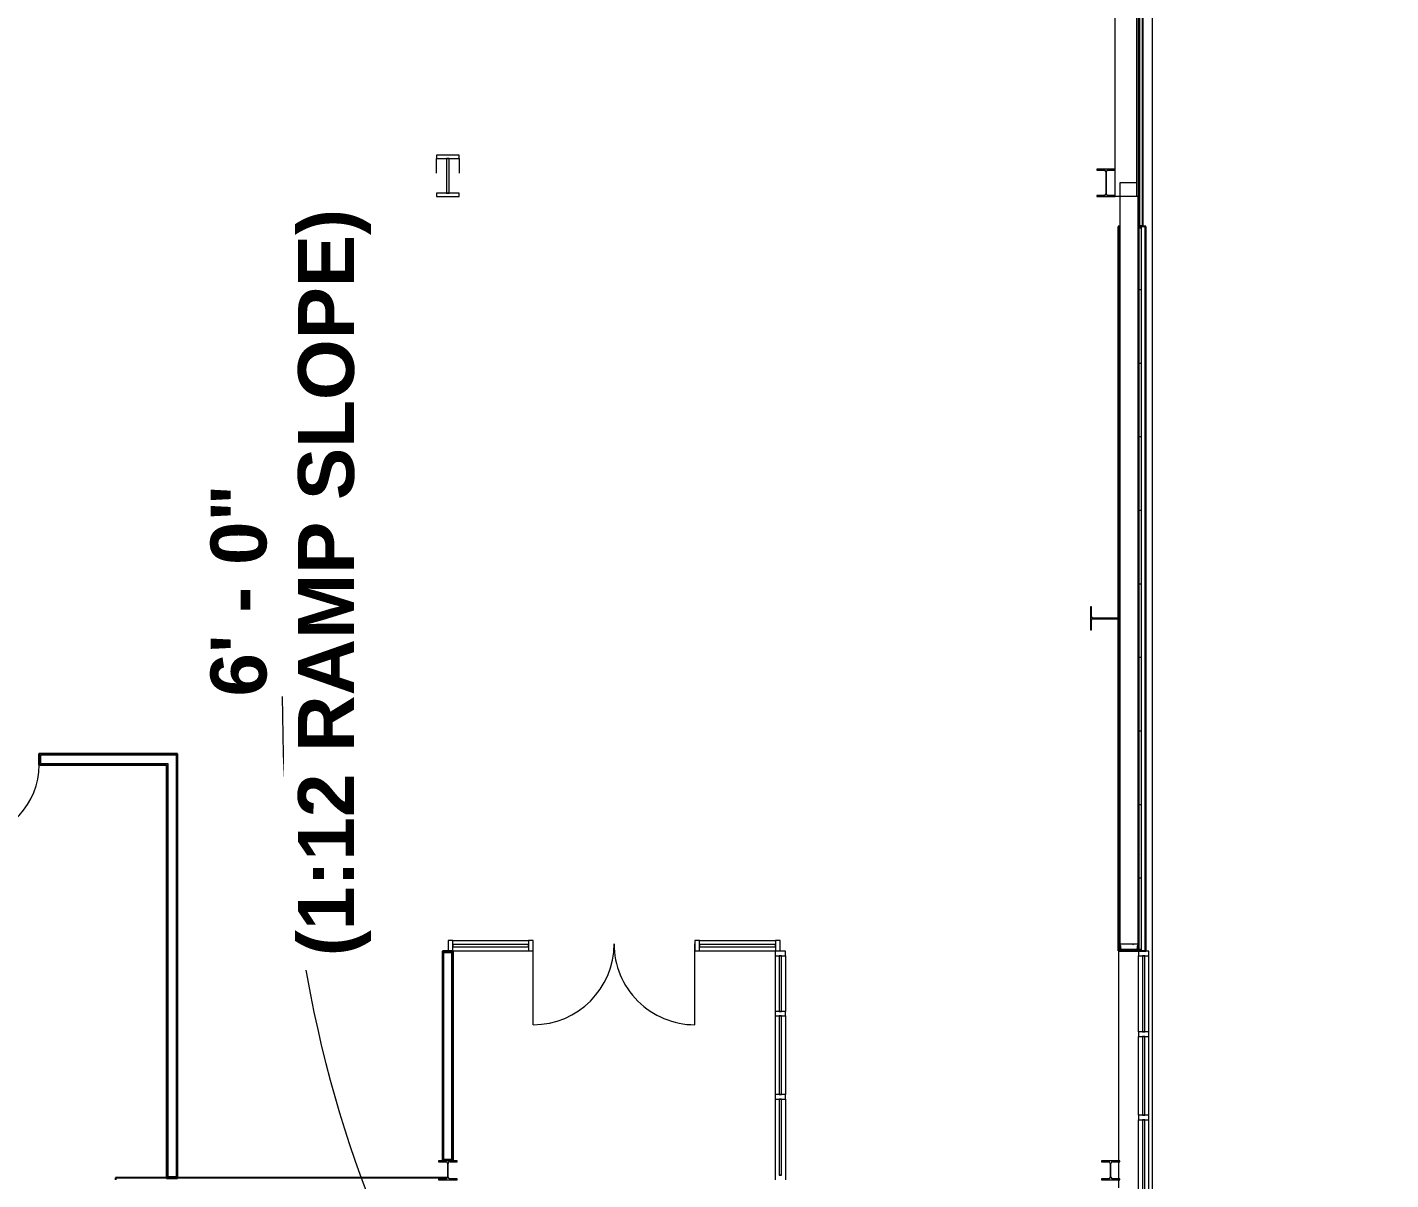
# Model space of a CAD drawing. Header units: inches. Extents: x 20001 to 27263, y -26025 to -18997.
# Drawn here: x 25798 to 26391, y -22787 to -22286 of the extents above; entities that cross this region are included whole.
import ezdxf

# ---------------------------------------------------------------- set-up
doc = ezdxf.new("R2010")
doc.units = ezdxf.units.IN
doc.header["$MEASUREMENT"] = 0
doc.linetypes.add('Hidden', pattern=[0.28125, 0.1875, -0.09375])
for name, color, linetype, lineweight in [('A-ANNO-DIMS', 211, 'Continuous', 9), ('A-ANNO-DIMS-256', 211, 'Continuous', 9), ('A-DOOR', 31, 'Continuous', 13), ('A-FLOR', 192, 'Continuous', 13), ('A-GLAZ-CURT', 52, 'Continuous', 13), ('A-GLAZ-CWMG', 51, 'Continuous', 13), ('A-PROP-SBCK', 71, 'Hidden', 13), ('A-WALL', 113, 'Continuous', 13), ('A-WALL-PATT', 111, 'Continuous', 25), ('C-TOPO', 7, 'Continuous', 13), ('I-WALL', 2, 'Continuous', 13), ('S-BEAM', 12, 'Continuous', 13), ('S-COLS', 52, 'Continuous', 13)]:
    doc.layers.add(name, color=color, linetype=linetype, lineweight=lineweight)
doc.styles.add('Arial_B', font='arialbd.ttf', dxfattribs={"height": 24.354149})
doc.dimstyles.new('OD_Dimension_-_1_4__Tol_', dxfattribs={"dimscale": 12, "dimtxt": 24, "dimasz": 2.666667, "dimexe": 2, "dimexo": 1.333333, "dimgap": 1.333333, "dimtad": 1, "dimrnd": 0.25, "dimzin": 1, "dimdsep": 46, "dimlunit": 4, "dimtxsty": 'Arial_B', "dimblk1": 'OBLIQUE', "dimblk2": 'OBLIQUE', "dimsah": 1, "dimcen": 0.09, "dimdle": 2, "dimazin": 0, "dimtfac": 1, "dimtdec": 4, "dimtix": 1, "dimtmove": 1, "dimatfit": 3, "dimfxl": 1, "dimtvp": 1, "dimtfill": 1, "dimfrac": 2, "dimtolj": 1, "dimtzin": 0, "dimlwd": 13, "dimlwe": 13, "dimarcsym": 2})
doc.dimstyles.new('OD_Dimension_-_1_4__Tol__1', dxfattribs={"dimscale": 12, "dimtxt": 24, "dimasz": 2.666667, "dimexe": 2, "dimexo": 1.333333, "dimgap": 1.333333, "dimtad": 1, "dimrnd": 0.25, "dimzin": 1, "dimdsep": 46, "dimlunit": 4, "dimtxsty": 'Arial_B', "dimblk1": 'OBLIQUE', "dimblk2": 'OBLIQUE', "dimsah": 1, "dimcen": 0.09, "dimdle": 2, "dimazin": 0, "dimtfac": 1, "dimtdec": 4, "dimtix": 1, "dimtmove": 0, "dimatfit": 3, "dimfxl": 1, "dimtvp": 1, "dimtfill": 1, "dimfrac": 2, "dimtolj": 1, "dimtzin": 0, "dimlwd": 13, "dimlwe": 13, "dimarcsym": 2})
pattern_1 = [(0, (0, 0), (81.92, 20.48), [3.379, -58.061, 3.379, -58.061, -327.68]), (0, (0, 0), (81.92, 20.48), [-122.88, 3.379, -119.501, 3.379, -58.061, -143.36]), (0, (0, 0), (81.92, 20.48), [-307.2, 3.379, -37.581, 3.379, -99.021]), (120, (30.72, 10.24), (-58.6962, 60.704801), [3.379, -58.061, 3.379, -58.061, -327.68]), (120, (30.72, 10.24), (-58.6962, 60.704801), [-122.88, 3.379, -119.501, 3.379, -58.061, -143.36]), (120, (30.72, 10.24), (-58.6962, 60.704801), [-307.2, 3.379, -37.581, 3.379, -99.021]), (240, (40.96, 51.2), (-23.2238, -81.184801), [3.379, -58.061, 3.379, -58.061, -327.68]), (240, (40.96, 51.2), (-23.2238, -81.184801), [-122.88, 3.379, -119.501, 3.379, -58.061, -143.36]), (240, (40.96, 51.2), (-23.2238, -81.184801), [-307.2, 3.379, -37.581, 3.379, -99.021])]
pattern_2 = [(45, (0, 0), (-25.342707, 25.342707), []), (45, (0, 38.4), (-25.342707, 25.342707), [])]

# ---------------------------------------------------------------- blocks, each defined once
blk = doc.blocks.new('Struct_Xcel_Sports Complex_rvt-1-Site Plan - Phase 1')
at = {"layer": 'A-FLOR', "color": 7}
for p, q in [((26272.89, -22687.68), (26272.89, -22779.05)), ((26272.89, -22779.49), (26272.89, -22786.87)), ((26272.89, -22787.3), (26272.89, -22790.8))]:
    blk.add_line(p, q, dxfattribs=at)
blk = doc.blocks.new('W-Wide Flange-Column - B2_E-V8-Site Plan - Phase 1')
at = {"layer": 'S-COLS', "lineweight": 9}
h = blk.add_hatch(dxfattribs=at)
h.set_pattern_fill('FP_7', color=256, style=0, pattern_type=2)
h.set_pattern_definition([(225, (25980.89, -22783.178), (25.342707, -25.342707), []), (225, (25980.89, -22821.578), (25.342707, -25.342707), [])])
h.paths.add_polyline_path([(-4, 4.13), (-4, 3.69), (-0.84, 3.69), (-0.35, 3.49), (-0.14, 3), (-0.14, -3), (-0.35, -3.49), (-0.84, -3.69), (-4, -3.69), (-4, -4.12), (4, -4.12), (4, -3.69), (0.84, -3.69), (0.35, -3.49), (0.14, -3), (0.14, 3), (0.35, 3.49), (0.84, 3.69), (4, 3.69), (4, 4.13)], flags=0)
at = {"layer": 'S-COLS', "lineweight": 15}
for p, q in [((4, 4.13), (-4, 4.13)), ((-4, 4.13), (-4, 3.69)), ((-4, 3.69), (-0.84, 3.69)), ((-0.14, 3), (-0.14, -3)), ((0.14, -3), (0.14, 3)), ((0.84, 3.69), (4, 3.69)), ((4, 3.69), (4, 4.13)), ((-0.84, -3.69), (-4, -3.69)), ((-4, -3.69), (-4, -4.12)), ((-4, -4.12), (4, -4.12)), ((4, -3.69), (0.84, -3.69)), ((4, -4.12), (4, -3.69))]:
    blk.add_line(p, q, dxfattribs=at)
for centre, start, end in [((-0.84, 3), 0, 90), ((0.84, 3), 90, 180), ((-0.84, -3), 270, 0), ((0.84, -3), 180, 270)]:
    blk.add_arc(centre, 0.691, start, end, dxfattribs=at)
blk = doc.blocks.new('W-Wide Flange-Column - B2_D-1389335-Site Plan - Phase 1')
at = {"layer": 'S-COLS', "lineweight": 15}
for p, q in [((4, 4.13), (-4, 4.13)), ((-4, 4.13), (-4, 3.69)), ((-4, 3.69), (-0.84, 3.69)), ((-0.14, 3), (-0.14, -3)), ((0.14, -3), (0.14, 3)), ((0.84, 3.69), (4, 3.69)), ((4, 3.69), (4, 4.13)), ((-0.84, -3.69), (-4, -3.69)), ((-4, -3.69), (-4, -4.12)), ((-4, -4.12), (4, -4.12)), ((4, -3.69), (0.84, -3.69)), ((4, -4.12), (4, -3.69))]:
    blk.add_line(p, q, dxfattribs=at)
for centre, start, end in [((-0.84, 3), 0, 90), ((0.84, 3), 90, 180), ((-0.84, -3), 270, 0), ((0.84, -3), 180, 270)]:
    blk.add_arc(centre, 0.691, start, end, dxfattribs=at)
blk = doc.blocks.new('Girt_C - 8_D-1409812-Site Plan - Phase 1')
at = {"layer": 'S-BEAM'}
for p, q in [((26273.39, -22353.43), (26273.39, -22684.77)), ((26273.58, -22353.43), (26280.75, -22353.43)), ((26281.39, -22684.77), (26281.39, -22359.55)), ((26273.58, -22684.77), (26273.39, -22684.77)), ((26281.2, -22684.77), (26273.58, -22684.77)), ((26281.39, -22684.77), (26281.2, -22684.77))]:
    blk.add_line(p, q, dxfattribs=at)
blk = doc.blocks.new('Single-Flush - 32_ x 84_-489871-Site Plan - Phase 1')
at = {"layer": 'A-DOOR'}
for p, q in [((14, 2.44), (14, 34.44)), ((16, 34.44), (14, 34.44)), ((16, 2.44), (16, 34.44)), ((16, 2.44), (14, 2.44))]:
    blk.add_line(p, q, dxfattribs=at)
at = {"layer": 'A-DOOR', "lineweight": 9}
blk.add_arc((16, 2.44), 32.07, 93.57587, 180, dxfattribs=at)
blk = doc.blocks.new('System Panel - INSULATED LOW-E GLAZING _SEE ELEVATIONS FOR U-FACTOR_ SHGC_ _ LT_-1142335-Site Plan - Phase 1')
at = {"layer": 'A-GLAZ-CURT', "lineweight": 9}
for p, q in [((16.53125, -0.25), (-16.53125, -0.25)), ((-16.53125, -0.25), (-16.53125, -1.25)), ((-16.53125, -1.25), (16.53125, -1.25)), ((16.53125, -1.25), (16.53125, -0.25))]:
    blk.add_line(p, q, dxfattribs=at)
at = {"layer": 'A-GLAZ-CURT'}
for p, q in [((-16.53125, -1.25), (-16.53125, -0.25)), ((16.53125, -0.25), (-16.53125, -0.25)), ((-16.53125, -1.25), (16.53125, -1.25)), ((16.53125, -0.25), (16.53125, -1.25))]:
    blk.add_line(p, q, dxfattribs=at)
blk = doc.blocks.new('System Panel - INSULATED LOW-E GLAZING _SEE ELEVATIONS FOR U-FACTOR_ SHGC_ _ LT_-827433-Site Plan - Phase 1')
at = {"layer": 'A-GLAZ-CURT', "lineweight": 9}
for p, q in [((17.09375, -0.25), (-17.09375, -0.25)), ((-17.09375, -0.25), (-17.09375, -1.25)), ((-17.09375, -1.25), (17.09375, -1.25)), ((17.09375, -1.25), (17.09375, -0.25))]:
    blk.add_line(p, q, dxfattribs=at)
at = {"layer": 'A-GLAZ-CURT'}
for p, q in [((-17.09375, -1.25), (-17.09375, -0.25)), ((17.09375, -0.25), (-17.09375, -0.25)), ((-17.09375, -1.25), (17.09375, -1.25)), ((17.09375, -0.25), (17.09375, -1.25))]:
    blk.add_line(p, q, dxfattribs=at)
blk = doc.blocks.new('Rectangular Mullion - Exterior 2_ x 4_5_-1135294-Site Plan - Phase 1')
at = {"layer": 'A-GLAZ-CWMG'}
for p, q in [((26281.52, -22722.99), (26281.52, -22689.93)), ((26286.02, -22722.99), (26286.02, -22689.93))]:
    blk.add_line(p, q, dxfattribs=at)
blk = doc.blocks.new('Rectangular Mullion - Exterior 2_ x 4_5_-V13-Site Plan - Phase 1')
at = {"layer": 'A-GLAZ-CWMG'}
for p, q in [((26281.52, -22795.37), (26281.52, -22761.18)), ((26286.02, -22795.37), (26286.02, -22761.18))]:
    blk.add_line(p, q, dxfattribs=at)
blk = doc.blocks.new('Rectangular Mullion - Exterior 2_ x 4_5_-1142342-Site Plan - Phase 1')
at = {"layer": 'A-GLAZ-CWMG'}
for p, q in [((0, 3), (-2, 3)), ((-2, 3), (-2, -1.5)), ((0, -1.5), (0, 3)), ((-2, -1.5), (0, -1.5))]:
    blk.add_line(p, q, dxfattribs=at)
blk = doc.blocks.new('Rectangular Mullion - Exterior 2_ x 4_5_-1115231-Site Plan - Phase 1')
at = {"layer": 'A-GLAZ-CWMG'}
for p, q in [((-1, 3), (1, 3)), ((-1, -1.5), (-1, 3)), ((1, 3), (1, -1.5)), ((1, -1.5), (-1, -1.5))]:
    blk.add_line(p, q, dxfattribs=at)
blk = doc.blocks.new('Rectangular Mullion - Exterior 2_ x 4_5_-769211-Site Plan - Phase 1')
at = {"layer": 'A-GLAZ-CWMG'}
for p, q in [((26281.52, -22759.18), (26281.52, -22724.99)), ((26286.02, -22759.18), (26286.02, -22724.99))]:
    blk.add_line(p, q, dxfattribs=at)
blk = doc.blocks.new('Rectangular Mullion - Exterior 2_ x 4_5_-827464-Site Plan - Phase 1')
at = {"layer": 'A-GLAZ-CWMG'}
for p, q in [((-1, 3), (1, 3)), ((-1, -1.5), (-1, 3)), ((1, 3), (1, -1.5)), ((1, -1.5), (-1, -1.5))]:
    blk.add_line(p, q, dxfattribs=at)
blk = doc.blocks.new('System Panel - INSULATED LOW-E GLAZING _SEE ELEVATIONS FOR U-FACTOR_ SHGC_ _ LT_-V14-Site Plan - Phase 1')
at = {"layer": 'A-GLAZ-CURT', "lineweight": 9}
for p, q in [((16.53125, 1.25), (-16.53125, 1.25)), ((-16.53125, 1.25), (-16.53125, 0.25)), ((-16.53125, 0.25), (16.53125, 0.25)), ((16.53125, 0.25), (16.53125, 1.25))]:
    blk.add_line(p, q, dxfattribs=at)
at = {"layer": 'A-GLAZ-CURT'}
for p, q in [((-16.53125, 0.25), (-16.53125, 1.25)), ((16.53125, 1.25), (-16.53125, 1.25)), ((-16.53125, 0.25), (16.53125, 0.25)), ((16.53125, 1.25), (16.53125, 0.25))]:
    blk.add_line(p, q, dxfattribs=at)
blk = doc.blocks.new('System Panel - INSULATED LOW-E GLAZING _SEE ELEVATIONS FOR U-FACTOR_ SHGC_ _ LT_-827454-Site Plan - Phase 1')
at = {"layer": 'A-GLAZ-CURT', "lineweight": 9}
for p, q in [((17.09375, 1.25), (-17.09375, 1.25)), ((-17.09375, 1.25), (-17.09375, 0.25)), ((-17.09375, 0.25), (17.09375, 0.25)), ((17.09375, 0.25), (17.09375, 1.25))]:
    blk.add_line(p, q, dxfattribs=at)
at = {"layer": 'A-GLAZ-CURT'}
for p, q in [((-17.09375, 0.25), (-17.09375, 1.25)), ((17.09375, 1.25), (-17.09375, 1.25)), ((-17.09375, 0.25), (17.09375, 0.25)), ((17.09375, 1.25), (17.09375, 0.25))]:
    blk.add_line(p, q, dxfattribs=at)
blk = doc.blocks.new('System Panel - INSULATED LOW-E GLAZING _SEE ELEVATIONS FOR U-FACTOR_ SHGC_ _ LT_-1142649-Site Plan - Phase 1')
at = {"layer": 'A-GLAZ-CURT', "lineweight": 9}
for p, q in [((12.06, 1.25), (-12.06, 1.25)), ((-12.06, 1.25), (-12.06, 0.25)), ((-12.06, 0.25), (12.06, 0.25)), ((12.06, 0.25), (12.06, 1.25))]:
    blk.add_line(p, q, dxfattribs=at)
at = {"layer": 'A-GLAZ-CURT'}
for p, q in [((-12.06, 0.25), (-12.06, 1.25)), ((12.06, 1.25), (-12.06, 1.25)), ((-12.06, 0.25), (12.06, 0.25)), ((12.06, 1.25), (12.06, 0.25))]:
    blk.add_line(p, q, dxfattribs=at)
blk = doc.blocks.new('Rectangular Mullion - Exterior 2_ x 4_5_-1135311-Site Plan - Phase 1')
at = {"layer": 'A-GLAZ-CWMG'}
for p, q in [((26123.39, -22752.24), (26123.39, -22787.3)), ((26127.89, -22752.24), (26127.89, -22787.3))]:
    blk.add_line(p, q, dxfattribs=at)
blk = doc.blocks.new('Rectangular Mullion - Exterior 2_ x 4_5_-769167-Site Plan - Phase 1')
at = {"layer": 'A-GLAZ-CWMG'}
for p, q in [((26123.39, -22716.05), (26123.39, -22750.24)), ((26127.89, -22716.05), (26127.89, -22750.24))]:
    blk.add_line(p, q, dxfattribs=at)
blk = doc.blocks.new('Rectangular Mullion - Exterior 2_ x 4_5_-1142647-Site Plan - Phase 1')
at = {"layer": 'A-GLAZ-CWMG'}
for p, q in [((26123.39, -22689.93), (26123.39, -22714.05)), ((26127.89, -22689.93), (26127.89, -22714.05))]:
    blk.add_line(p, q, dxfattribs=at)
blk = doc.blocks.new('Rectangular Mullion - Exterior 2_ x 4_5_-1142586-Site Plan - Phase 1')
at = {"layer": 'A-GLAZ-CWMG'}
for p, q in [((-2, 1.5), (0, 1.5)), ((-2, -3), (-2, 1.5)), ((0, 1.5), (0, -3)), ((0, -3), (-2, -3))]:
    blk.add_line(p, q, dxfattribs=at)
blk = doc.blocks.new('Rectangular Mullion - Exterior 2_ x 4_5_-827470-Site Plan - Phase 1')
at = {"layer": 'A-GLAZ-CWMG'}
for p, q in [((-1, 1.5), (1, 1.5)), ((-1, -3), (-1, 1.5)), ((1, 1.5), (1, -3)), ((1, -3), (-1, -3))]:
    blk.add_line(p, q, dxfattribs=at)
blk = doc.blocks.new('System Panel - INSULATED LOW-E GLAZING _SEE ELEVATIONS FOR U-FACTOR_ SHGC_ _ LT_-1142345-Site Plan - Phase 1')
at = {"layer": 'A-GLAZ-CURT', "lineweight": 9}
for p, q in [((16.53125, 1.25), (-16.53125, 1.25)), ((-16.53125, 1.25), (-16.53125, 0.25)), ((-16.53125, 0.25), (16.53125, 0.25)), ((16.53125, 0.25), (16.53125, 1.25))]:
    blk.add_line(p, q, dxfattribs=at)
at = {"layer": 'A-GLAZ-CURT'}
for p, q in [((-16.53125, 0.25), (-16.53125, 1.25)), ((16.53125, 1.25), (-16.53125, 1.25)), ((-16.53125, 0.25), (16.53125, 0.25)), ((16.53125, 1.25), (16.53125, 0.25))]:
    blk.add_line(p, q, dxfattribs=at)
blk = doc.blocks.new('Door_Single_Storefront - one-1371401-Site Plan - Phase 1')
at = {"layer": 'A-DOOR'}
blk.add_line((-17.59375, 35.1875), (-17.59375, 0), dxfattribs=at)
blk.add_arc((-17.59375, 0), 35.1875, 360, 90, dxfattribs=at)
blk = doc.blocks.new('Door_Single_Storefront - one-1371400-Site Plan - Phase 1')
at = {"layer": 'A-DOOR'}
blk.add_line((-17.59375, -35.1875), (-17.59375, 0), dxfattribs=at)
blk.add_arc((-17.59375, 0), 35.1875, 270, 0, dxfattribs=at)
blk = doc.blocks.new('Rectangular Mullion - Exterior 2_ x 4_5_-1305234-Site Plan - Phase 1')
at = {"layer": 'A-GLAZ-CWMG'}
for p, q in [((26090.45, -22683.18), (26123.52, -22683.18)), ((26090.45, -22687.68), (26123.52, -22687.68))]:
    blk.add_line(p, q, dxfattribs=at)
blk = doc.blocks.new('columns and girder2 - one-V32-Site Plan - Phase 1')
at = {"layer": 'S-BEAM', "lineweight": 9}
h = blk.add_hatch(dxfattribs=at)
h.set_pattern_fill('FP_27', color=256, style=0, pattern_type=2)
h.set_pattern_definition([(225, (25980.89, -22360.053), (25.342707, -25.342707), []), (225, (25980.89, -22398.453), (25.342707, -25.342707), [])])
h.paths.add_polyline_path([(5, -0.5), (-5, -0.5), (-5, -2), (5, -2)], flags=0)
h.paths.add_polyline_path([(5, -17.03), (-5, -17.03), (-5, -18.55), (5, -18.55)], flags=0)
h.paths.add_polyline_path([(-5, -1204.89), (-5, -1206.4), (5, -1206.4), (5, -1204.89)], flags=0)
h.paths.add_polyline_path([(-0.13, -1224.25), (-5, -1224.25), (-5, -1225), (5, -1225), (5, -1224.25), (0.62, -1224.25)], flags=0)
at = {"layer": 'S-BEAM', "lineweight": 15}
for p, q in [((5, -0.5), (-5, -0.5)), ((-5, -0.5), (-5, -2)), ((-5, -2), (5, -2)), ((0.62, -2), (-0.63, -2)), ((-0.63, -2), (-0.63, -17.03)), ((0.62, -17.03), (0.62, -2)), ((5, -2), (5, -0.5)), ((5, -17.03), (-5, -17.03)), ((-5, -17.03), (-5, -18.55)), ((-0.63, -17.03), (0.62, -17.03)), ((5, -18.55), (5, -17.03)), ((-5, -18.55), (5, -18.55))]:
    blk.add_line(p, q, dxfattribs=at)
at = {"layer": 'S-BEAM'}
for p, q in [((-5, -17.03), (-5, -10.69)), ((5, -10.69), (5, -17.03))]:
    blk.add_line(p, q, dxfattribs=at)
blk = doc.blocks.new('Rectangular Mullion - Exterior 2_ x 4_5_-1142587-Site Plan - Phase 1')
at = {"layer": 'A-GLAZ-CWMG'}
for p, q in [((0, 1.5), (-2, 1.5)), ((-2, 1.5), (-2, -3)), ((0, -3), (0, 1.5)), ((-2, -3), (0, -3))]:
    blk.add_line(p, q, dxfattribs=at)
blk = doc.blocks.new('Girt_Z - 10_D-1236892-Site Plan - Phase 1')
at = {"layer": 'S-BEAM'}
for p, q in [((26271.39, -22359.55), (26271.39, -21135.55)), ((26280.75, -22359.55), (26280.75, -21135.55)), ((26280.82, -22359.55), (26280.82, -21135.55)), ((26281.39, -21135.55), (26281.39, -22359.55)), ((26280.75, -22359.55), (26271.39, -22359.55)), ((26280.82, -22359.55), (26280.75, -22359.55)), ((26281.39, -22359.55), (26280.82, -22359.55))]:
    blk.add_line(p, q, dxfattribs=at)
blk = doc.blocks.new('DIMBLOCK53-Site Plan - Phase 1')
at = {"layer": 'A-ANNO-DIMS-256', "lineweight": 13}
for p, q in [((26069.78, -22856.07), (26069.78, -22976.07)), ((26202.89, -22880.07), (26045.78, -22880.07)), ((26069.78, -22880.07), (26202.89, -22880.07)), ((26142.89, -22952.07), (26045.78, -22952.07)), ((26069.78, -22952.07), (26142.89, -22952.07))]:
    blk.add_line(p, q, dxfattribs=at)
at = {"layer": 'A-ANNO-DIMS-256', "lineweight": 50}
for p, q in [((26069.78, -22880.07), (26053.78, -22864.07)), ((26069.78, -22880.07), (26085.78, -22896.07)), ((26069.78, -22952.07), (26053.78, -22936.07)), ((26069.78, -22952.07), (26085.78, -22968.07))]:
    blk.add_line(p, q, dxfattribs=at)
at = {"layer": 'A-ANNO-DIMS-256', "lineweight": 13}
blk.add_ellipse((26069.78, -22577.07), major_axis=(0, 339), ratio=0.47483, start_param=1.570796, end_param=3.141593, dxfattribs=at)
at = {"layer": 'A-ANNO-DIMS-256', "color": 0, "lineweight": 13, "insert": (25915.7, -22690.02), "char_height": 24.3541, "width": 378.5143, "attachment_point": 1, "rotation": 90, "line_spacing_factor": 0.938532, "style": 'Arial_B', "bg_fill": 3, "box_fill_scale": 1.25, "bg_fill_color": 0, "bg_fill_transparency": 0}
blk.add_mtext('(1:12 RAMP SLOPE)', dxfattribs=at)
at = {"layer": 'A-ANNO-DIMS-256', "color": 0, "lineweight": 13, "insert": (25877.6, -22577.07), "char_height": 24.354, "width": 107.4286, "attachment_point": 1, "rotation": 90, "line_spacing_factor": 0.938532, "style": 'Arial_B', "bg_fill": 3, "box_fill_scale": 1.25, "bg_fill_color": 0, "bg_fill_transparency": 0}
blk.add_mtext('6\' - 0"', dxfattribs=at)
blk = doc.blocks.new('_Oblique')
at = {"color": 0, "linetype": 'ByBlock', "lineweight": -2}
blk.add_line((-0.5, -0.5), (0.5, 0.5), dxfattribs=at)
blk = doc.blocks.new('DIMBLOCK82-Site Plan - Phase 1')
at = {"layer": 'A-ANNO-DIMS-256', "lineweight": 50}
for p, q in [((27238.96, -21124.3), (27222.96, -21108.3)), ((27238.96, -21124.3), (27254.96, -21140.3)), ((27238.96, -22798.8), (27222.96, -22782.8)), ((27238.96, -22798.8), (27254.96, -22814.8))]:
    blk.add_line(p, q, dxfattribs=at)
at = {"layer": 'A-ANNO-DIMS-256', "lineweight": 13}
for p, q in [((26293.64, -21124.3), (27262.96, -21124.3)), ((27238.96, -21124.3), (26293.64, -21124.3)), ((27238.96, -22822.8), (27238.96, -21124.3)), ((26300.89, -22798.8), (27262.96, -22798.8)), ((27238.96, -22798.8), (26300.89, -22798.8))]:
    blk.add_line(p, q, dxfattribs=at)
at = {"layer": 'A-ANNO-DIMS-256', "color": 0, "lineweight": 13, "insert": (27191.75, -22052.03), "char_height": 24.3541, "width": 217.1429, "attachment_point": 1, "rotation": 90, "line_spacing_factor": 0.938532, "style": 'Arial_B', "bg_fill": 3, "box_fill_scale": 1.25, "bg_fill_color": 0, "bg_fill_transparency": 0}
blk.add_mtext('139\' - 6 1/2"', dxfattribs=at)

msp = doc.modelspace()

# ---------------------------------------------------------------- hatches: boundary and pattern name
at = {"layer": 'A-WALL-PATT', "lineweight": 9}
h = msp.add_hatch(dxfattribs=at)
h.set_pattern_fill('FP_12', color=256, style=0, pattern_type=2)
h.set_pattern_definition([(0, (0, 0), (40.96, 10.24), [3.379, -27.341, 3.379, -27.341, -163.84]), (0, (0, 0), (40.96, 10.24), [-61.44, 3.379, -58.061, 3.379, -27.341, -71.68]), (0, (0, 0), (40.96, 10.24), [-153.6, 3.379, -17.101, 3.379, -47.821]), (120, (15.36, 5.12), (-29.3481, 30.3524005), [3.379, -27.341, 3.379, -27.341, -163.84]), (120, (15.36, 5.12), (-29.3481, 30.3524005), [-61.44, 3.379, -58.061, 3.379, -27.341, -71.68]), (120, (15.36, 5.12), (-29.3481, 30.3524005), [-153.6, 3.379, -17.101, 3.379, -47.821]), (240, (20.48, 25.6), (-11.6119, -40.5924005), [3.379, -27.341, 3.379, -27.341, -163.84]), (240, (20.48, 25.6), (-11.6119, -40.5924005), [-61.44, 3.379, -58.061, 3.379, -27.341, -71.68]), (240, (20.48, 25.6), (-11.6119, -40.5924005), [-153.6, 3.379, -17.101, 3.379, -47.821])])
h.paths.add_polyline_path([(26281.39023, -22686.92781), (26281.89023, -22686.92781), (26281.89023, -22373.30281), (26281.39023, -22373.30281), (26281.39023, -22684.76539)], flags=0)
h = msp.add_hatch(dxfattribs=at)
h.set_pattern_fill('FP_13', color=256, style=0, pattern_type=2)
h.set_pattern_definition([(0, (0, 0), (0, 32), []), (90, (0, 0), (-32, 2e-15), [])])
h.paths.add_polyline_path([(26282.89023, -22686.92781), (26282.89023, -22373.30281), (26281.89023, -22373.30281), (26281.89023, -22686.92781)], flags=0)
h = msp.add_hatch(dxfattribs=at)
h.set_pattern_fill('FP_9', color=256, style=0, pattern_type=2)
h.set_pattern_definition(pattern_1)
h.paths.add_polyline_path([(25802.89023, -22604.36531), (25803.51523, -22604.36531), (25803.51523, -22602.55281), (25863.26523, -22602.55281), (25863.26523, -22601.92781), (25802.89023, -22601.92781)], flags=0)
h.paths.add_polyline_path([(25770.89023, -22604.36531), (25770.89023, -22601.92781), (25742.14023, -22601.92781), (25742.14023, -22602.55281), (25770.26523, -22602.55281), (25770.26523, -22604.36531)], flags=0)
h = msp.add_hatch(dxfattribs=at)
h.set_pattern_fill('FP_9', color=256, style=0, pattern_type=2)
h.set_pattern_definition(pattern_1)
h.paths.add_polyline_path([(25862.64023, -22786.67781), (25862.64023, -22786.05281), (25859.01523, -22786.05281), (25859.01523, -22606.80281), (25858.39023, -22606.80281), (25858.39023, -22786.67781), (25859.01523, -22786.67781)], flags=0)
h = msp.add_hatch(dxfattribs=at)
h.set_pattern_fill('FP_9', color=256, style=0, pattern_type=2)
h.set_pattern_definition(pattern_1)
h.paths.add_polyline_path([(25980.05429, -22779.05281), (25982.64023, -22779.05281), (25982.64023, -22778.42781), (25979.14023, -22778.42781), (25979.14023, -22688.55281), (25982.64023, -22688.55281), (25982.64023, -22687.92781), (25978.51523, -22687.92781), (25978.51523, -22779.05281), (25979.14023, -22779.05281)], flags=0)
h = msp.add_hatch(dxfattribs=at)
h.set_pattern_fill('FP_9', color=256, style=0, pattern_type=2)
h.set_pattern_definition(pattern_1)
h.paths.add_polyline_path([(25982.64023, -22779.05281), (25983.26523, -22779.05281), (25983.26523, -22687.92781), (25982.64023, -22687.92781), (25982.64023, -22778.42781)], flags=0)
h = msp.add_hatch(dxfattribs=at)
h.set_pattern_fill('FP_10', color=256, style=0, pattern_type=2)
h.set_pattern_definition([(161.57, (1.28, 1.28), (-10.24040374, -0.00056827), [0, -72.858, 8.09, 0]), (18.43, (-1.28, 1.28), (-10.24040374, 0.00056827), [0, -72.858, 8.09, 0]), (108.43, (1.28, 1.28), (5.1184649, -25.6019259), [24.282, -56.666]), (71.57, (-1.28, 1.28), (5.1184649, 25.6019259), [24.282, -56.666])])
h.paths.add_polyline_path([(26281.15489, -22686.92781), (26281.39023, -22686.92781), (26281.28085, -22684.76539), (26273.39023, -22684.76539), (26273.4996, -22686.92781), (26279.94775, -22686.92781)], flags=0)
at = {"layer": 'S-COLS', "lineweight": 9}
h = msp.add_hatch(dxfattribs=at)
h.set_pattern_fill('FP_8', color=256, style=0, pattern_type=2)
h.set_pattern_definition(pattern_2)
h.paths.add_polyline_path([(26263.39023, -22359.55281), (26271.39023, -22359.55281), (26271.39023, -22359.11922), (26268.22616, -22359.11922), (26267.73726, -22358.91671), (26267.53476, -22358.42781), (26267.53476, -22348.67781), (26267.73726, -22348.18891), (26268.22616, -22347.9864), (26271.39023, -22347.9864), (26271.39023, -22347.55281), (26263.39023, -22347.55281), (26263.39023, -22347.9864), (26266.55429, -22347.9864), (26267.04319, -22348.18891), (26267.24569, -22348.67781), (26267.24569, -22358.42781), (26267.04319, -22358.91671), (26266.55429, -22359.11922), (26263.39023, -22359.11922)], flags=0)
h = msp.add_hatch(dxfattribs=at)
h.set_pattern_fill('FP_8', color=256, style=0, pattern_type=2)
h.set_pattern_definition(pattern_2)
h.paths.add_polyline_path([(26260.64023, -22548.05281), (26261.07382, -22548.05281), (26261.07382, -22543.88875), (26261.27633, -22543.39985), (26261.76523, -22543.19734), (26272.26523, -22543.19734), (26272.75412, -22543.39985), (26272.95663, -22543.88875), (26272.95663, -22548.05281), (26273.39023, -22548.05281), (26273.39023, -22538.05281), (26272.95663, -22538.05281), (26272.95663, -22542.21687), (26272.75412, -22542.70577), (26272.26523, -22542.90828), (26261.76523, -22542.90828), (26261.27633, -22542.70577), (26261.07382, -22542.21687), (26261.07382, -22538.05281), (26260.64023, -22538.05281)], flags=0)
h = msp.add_hatch(dxfattribs=at)
h.set_pattern_fill('FP_8', color=256, style=0, pattern_type=2)
h.set_pattern_definition(pattern_2)
h.paths.add_polyline_path([(26273.39023, -22687.67781), (26281.39023, -22687.67781), (26281.39023, -22685.33781), (26281.11445, -22685.45204), (26281.00023, -22685.72781), (26280.73937, -22687.37481), (26274.04108, -22687.37481), (26273.666, -22685.45204), (26273.39023, -22685.33781)], flags=0)

# ---------------------------------------------------------------- linework, layer by layer
at = {"layer": 'A-PROP-SBCK'}
msp.add_line((26287.51523, -19438.18055), (26287.51523, -25779.86428), dxfattribs=at)
at = {"layer": 'A-WALL', "lineweight": 25}
for p, q in [((26281.89023, -22233.74031), (26281.89023, -22372.24031)), ((26283.46503, -22372.24031), (26283.46503, -22233.74031)), ((26272.64023, -22372.55281), (26272.64023, -22687.67781)), ((26273.39023, -22372.55281), (26272.64023, -22372.55281)), ((26284.70273, -22372.55281), (26281.38878, -22372.55281)), ((26281.89023, -22372.24031), (26283.46503, -22372.24031)), ((26284.70273, -22687.67781), (26284.70273, -22372.55281)), ((26272.64023, -22687.67781), (26284.70273, -22687.67781)), ((25980.59036, -22786.55281), (25836.26523, -22786.55281)), ((25836.26523, -22786.55281), (25836.26523, -22787.30281))]:
    msp.add_line(p, q, dxfattribs=at)
at = {"layer": 'A-WALL', "lineweight": 9}
for p, q in [((26282.89023, -22373.30281), (26281.38872, -22373.30281)), ((26281.89023, -22686.92781), (26281.89023, -22373.30281)), ((26282.89023, -22687.67781), (26282.89023, -22372.55281)), ((26284.39023, -22687.67781), (26284.39023, -22372.55281)), ((25803.51523, -22602.55281), (25803.51523, -22606.17781)), ((25862.64023, -22602.55281), (25803.51523, -22602.55281)), ((25803.51523, -22606.17781), (25859.01523, -22606.17781)), ((25859.01523, -22606.17781), (25859.01523, -22786.05281)), ((25862.64023, -22602.55281), (25862.64023, -22786.05281)), ((25979.14023, -22778.42781), (25979.14023, -22688.55281)), ((25982.64023, -22688.55281), (25979.14023, -22688.55281)), ((25982.64023, -22778.42781), (25982.64023, -22688.55281)), ((26273.39023, -22686.92781), (26273.39023, -22684.76539)), ((26273.39023, -22686.92781), (26282.89023, -22686.92781)), ((26281.39023, -22686.92781), (26281.39023, -22684.76539)), ((25979.14023, -22778.42781), (25982.64023, -22778.42781)), ((25862.64023, -22786.05281), (25859.01523, -22786.05281))]:
    msp.add_line(p, q, dxfattribs=at)
at = {"layer": 'C-TOPO'}
for p, q in [((26272.88965, -22687.67781), (26272.88965, -22779.05281)), ((26272.88965, -22779.4864), (26272.88965, -22786.86922))]:
    msp.add_line(p, q, dxfattribs=at)
at = {"layer": 'I-WALL', "lineweight": 25}
for p, q in [((25863.26523, -22601.92781), (25802.89023, -22601.92781)), ((25802.89023, -22601.92781), (25802.89023, -22606.80281)), ((25863.26523, -22786.67781), (25863.26523, -22601.92781)), ((25802.89023, -22606.80281), (25858.39023, -22606.80281)), ((25858.39023, -22606.80281), (25858.39023, -22786.67781)), ((25978.51523, -22687.92781), (25978.51523, -22779.05281)), ((25983.26523, -22687.92781), (25978.51523, -22687.92781)), ((25983.26523, -22779.05281), (25983.26523, -22687.92781)), ((25858.39023, -22786.67781), (25863.26523, -22786.67781))]:
    msp.add_line(p, q, dxfattribs=at)
at = {"layer": 'S-COLS', "lineweight": 15}
for p, q in [((26271.39023, -22347.55281), (26263.39023, -22347.55281)), ((26263.39023, -22347.55281), (26263.39023, -22347.9864)), ((26263.39023, -22347.9864), (26266.55429, -22347.9864)), ((26267.24569, -22348.67781), (26267.24569, -22358.42781)), ((26267.53476, -22358.42781), (26267.53476, -22348.67781)), ((26268.22616, -22347.9864), (26271.39023, -22347.9864)), ((26266.55429, -22359.11922), (26263.39023, -22359.11922)), ((26263.39023, -22359.11922), (26263.39023, -22359.55281)), ((26263.39023, -22359.55281), (26271.39023, -22359.55281)), ((26271.39023, -22359.11922), (26268.22616, -22359.11922)), ((26261.07382, -22538.05281), (26260.64023, -22538.05281)), ((26260.64023, -22538.05281), (26260.64023, -22548.05281)), ((26261.07382, -22542.21687), (26261.07382, -22538.05281)), ((26273.39023, -22538.05281), (26272.95663, -22538.05281)), ((26272.95663, -22538.05281), (26272.95663, -22542.21687)), ((26261.07382, -22548.05281), (26261.07382, -22543.88875)), ((26272.26523, -22542.90828), (26261.76523, -22542.90828)), ((26261.76523, -22543.19734), (26272.26523, -22543.19734)), ((26272.95663, -22543.88875), (26272.95663, -22548.05281)), ((26260.64023, -22548.05281), (26261.07382, -22548.05281)), ((26272.95663, -22548.05281), (26273.39023, -22548.05281)), ((26273.39023, -22685.33781), (26273.39023, -22687.67781)), ((26273.39023, -22687.67781), (26281.39023, -22687.67781)), ((26274.04108, -22687.37481), (26273.78023, -22685.72781)), ((26280.73937, -22687.37481), (26274.04108, -22687.37481)), ((26281.00023, -22685.72781), (26280.73937, -22687.37481)), ((26281.39023, -22687.67781), (26281.39023, -22685.33781))]:
    msp.add_line(p, q, dxfattribs=at)
for centre, radius, start, end in [((26266.55429, -22348.67781), 0.69141, 0, 90), ((26268.22616, -22348.67781), 0.69141, 90, 180), ((26266.55429, -22358.42781), 0.69141, 270, 0), ((26268.22616, -22358.42781), 0.69141, 180, 270), ((26261.76523, -22542.21687), 0.69141, 180, 270), ((26261.76523, -22543.88875), 0.69141, 90, 180), ((26272.26523, -22542.21687), 0.69141, 270, 0), ((26272.26523, -22543.88875), 0.69141, 0, 90), ((26273.39023, -22685.72781), 0.39, 0, 90), ((26281.39023, -22685.72781), 0.39, 90, 180)]:
    msp.add_arc(centre, radius, start, end, dxfattribs=at)

# ---------------------------------------------------------------- block references
at = {"layer": 'A-DOOR', "rotation": 180}
for name, p in [('Single-Flush - 32_ x 84_-489871-Site Plan - Phase 1', (25786.89023, -22604.36531)), ('Door_Single_Storefront - one-1371401-Site Plan - Phase 1', (26070.85898, -22684.67781))]:
    msp.add_blockref(name, p, dxfattribs=at)
at = {"layer": 'A-DOOR'}
msp.add_blockref('Door_Single_Storefront - one-1371400-Site Plan - Phase 1', (26035.67148, -22684.67781), dxfattribs=at)
at = {"layer": 'A-GLAZ-CURT'}
for name, p, rotation in [('System Panel - INSULATED LOW-E GLAZING _SEE ELEVATIONS FOR U-FACTOR_ SHGC_ _ LT_-1142345-Site Plan - Phase 1', (25999.54648, -22684.67781), 180), ('System Panel - INSULATED LOW-E GLAZING _SEE ELEVATIONS FOR U-FACTOR_ SHGC_ _ LT_-1142345-Site Plan - Phase 1', (26106.98398, -22684.67781), 180), ('System Panel - INSULATED LOW-E GLAZING _SEE ELEVATIONS FOR U-FACTOR_ SHGC_ _ LT_-1142649-Site Plan - Phase 1', (26126.39023, -22701.99031), 90), ('System Panel - INSULATED LOW-E GLAZING _SEE ELEVATIONS FOR U-FACTOR_ SHGC_ _ LT_-1142335-Site Plan - Phase 1', (26284.51523, -22706.45906), 270), ('System Panel - INSULATED LOW-E GLAZING _SEE ELEVATIONS FOR U-FACTOR_ SHGC_ _ LT_-827454-Site Plan - Phase 1', (26126.39023, -22733.14656), 90), ('System Panel - INSULATED LOW-E GLAZING _SEE ELEVATIONS FOR U-FACTOR_ SHGC_ _ LT_-827433-Site Plan - Phase 1', (26284.51523, -22742.08406), 270), ('System Panel - INSULATED LOW-E GLAZING _SEE ELEVATIONS FOR U-FACTOR_ SHGC_ _ LT_-V14-Site Plan - Phase 1', (26126.39023, -22768.77156), 90), ('System Panel - INSULATED LOW-E GLAZING _SEE ELEVATIONS FOR U-FACTOR_ SHGC_ _ LT_-827433-Site Plan - Phase 1', (26284.51523, -22778.27156), 270)]:
    msp.add_blockref(name, p, dxfattribs=dict(at, rotation=rotation))
at = {"layer": 'A-GLAZ-CWMG', "extrusion": (0, 0, -1)}
for name, p in [('Rectangular Mullion - Exterior 2_ x 4_5_-1142586-Site Plan - Phase 1', (-25981.01523, -22684.67781)), ('Rectangular Mullion - Exterior 2_ x 4_5_-827470-Site Plan - Phase 1', (-26017.07773, -22684.67781)), ('Rectangular Mullion - Exterior 2_ x 4_5_-827470-Site Plan - Phase 1', (-26089.45273, -22684.67781))]:
    msp.add_blockref(name, p, dxfattribs=at)
at = {"layer": 'A-GLAZ-CWMG'}
for name, p in [('Rectangular Mullion - Exterior 2_ x 4_5_-1305234-Site Plan - Phase 1', (-107.4375, 0)), ('Rectangular Mullion - Exterior 2_ x 4_5_-1305234-Site Plan - Phase 1', (0, 0)), ('Rectangular Mullion - Exterior 2_ x 4_5_-1142587-Site Plan - Phase 1', (26125.51523, -22684.67781)), ('Rectangular Mullion - Exterior 2_ x 4_5_-1142647-Site Plan - Phase 1', (0, 0)), ('Rectangular Mullion - Exterior 2_ x 4_5_-1135294-Site Plan - Phase 1', (0, 0)), ('Rectangular Mullion - Exterior 2_ x 4_5_-769167-Site Plan - Phase 1', (0, 0)), ('Rectangular Mullion - Exterior 2_ x 4_5_-769211-Site Plan - Phase 1', (0, 0)), ('Rectangular Mullion - Exterior 2_ x 4_5_-1135311-Site Plan - Phase 1', (0, 0)), ('Rectangular Mullion - Exterior 2_ x 4_5_-V13-Site Plan - Phase 1', (0, 0))]:
    msp.add_blockref(name, p, dxfattribs=at)
at = {"layer": 'A-GLAZ-CWMG', "extrusion": (0, 0, -1)}
for name, p, rotation in [('Rectangular Mullion - Exterior 2_ x 4_5_-1142586-Site Plan - Phase 1', (-26126.39023, -22687.92781), 90), ('Rectangular Mullion - Exterior 2_ x 4_5_-827470-Site Plan - Phase 1', (-26126.39023, -22715.05281), 90), ('Rectangular Mullion - Exterior 2_ x 4_5_-827464-Site Plan - Phase 1', (-26284.51523, -22723.99031), 270), ('Rectangular Mullion - Exterior 2_ x 4_5_-827470-Site Plan - Phase 1', (-26126.39023, -22751.24031), 90), ('Rectangular Mullion - Exterior 2_ x 4_5_-1115231-Site Plan - Phase 1', (-26284.51523, -22760.17781), 270)]:
    msp.add_blockref(name, p, dxfattribs=dict(at, rotation=rotation))
at = {"layer": 'A-GLAZ-CWMG', "rotation": 89.99999999999997}
msp.add_blockref('Rectangular Mullion - Exterior 2_ x 4_5_-1142342-Site Plan - Phase 1', (26284.51523, -22687.92781), dxfattribs=at)
at = {"layer": 'S-BEAM', "rotation": 180}
msp.add_blockref('columns and girder2 - one-V32-Site Plan - Phase 1', (25980.89023, -22360.05281), dxfattribs=at)
at = {"layer": 'S-BEAM'}
for name in ['Girt_Z - 10_D-1236892-Site Plan - Phase 1', 'Girt_C - 8_D-1409812-Site Plan - Phase 1']:
    msp.add_blockref(name, (0, 0), dxfattribs=at)
at = {"layer": 'S-COLS', "rotation": 180}
for name, p in [('W-Wide Flange-Column - B2_E-V8-Site Plan - Phase 1', (25980.89023, -22783.17781)), ('W-Wide Flange-Column - B2_D-1389335-Site Plan - Phase 1', (26269.39023, -22783.17781))]:
    msp.add_blockref(name, p, dxfattribs=at)

# ---------------------------------------------------------------- next in the draw order: dimensions: what is measured, and where the dimension line sits
at = {"layer": 'A-ANNO-DIMS', "lineweight": 13}
dim = msp.add_linear_dim(base=(27238.96275, -21124.30281), p1=(26284.89023, -22798.80281), p2=(26277.64023, -21124.30281), angle=90, dimstyle='OD_Dimension_-_1_4__Tol__1', override={"dimpost": '<>', "dimfxl": 1674.515695}, dxfattribs=at)
dim.commit()
dim.dimension.update_dxf_attribs({"geometry": 'DIMBLOCK82-Site Plan - Phase 1', "text_midpoint": (27210.36206, -21961.55281)})
dim = msp.add_linear_dim(base=(26069.78387, -22952.06748), p1=(26218.89344, -22880.06748), p2=(26158.89344, -22952.06748), angle=90, text='<>\\X(1:12 RAMP SLOPE)', dimstyle='OD_Dimension_-_1_4__Tol_', override={"dimpost": '<>', "dimfxl": 93.722996}, dxfattribs=at)
dim.commit()
dim.dimension.update_dxf_attribs({"geometry": 'DIMBLOCK53-Site Plan - Phase 1', "text_midpoint": (25910.07678, -22577.06639), "dimtype": 160, "text_rotation": 90})

# ---------------------------------------------------------------- next in the draw order: block references
at = {"lineweight": 5}
msp.add_blockref('Struct_Xcel_Sports Complex_rvt-1-Site Plan - Phase 1', (0, 0), dxfattribs=at)

doc.saveas('drawing.dxf')
